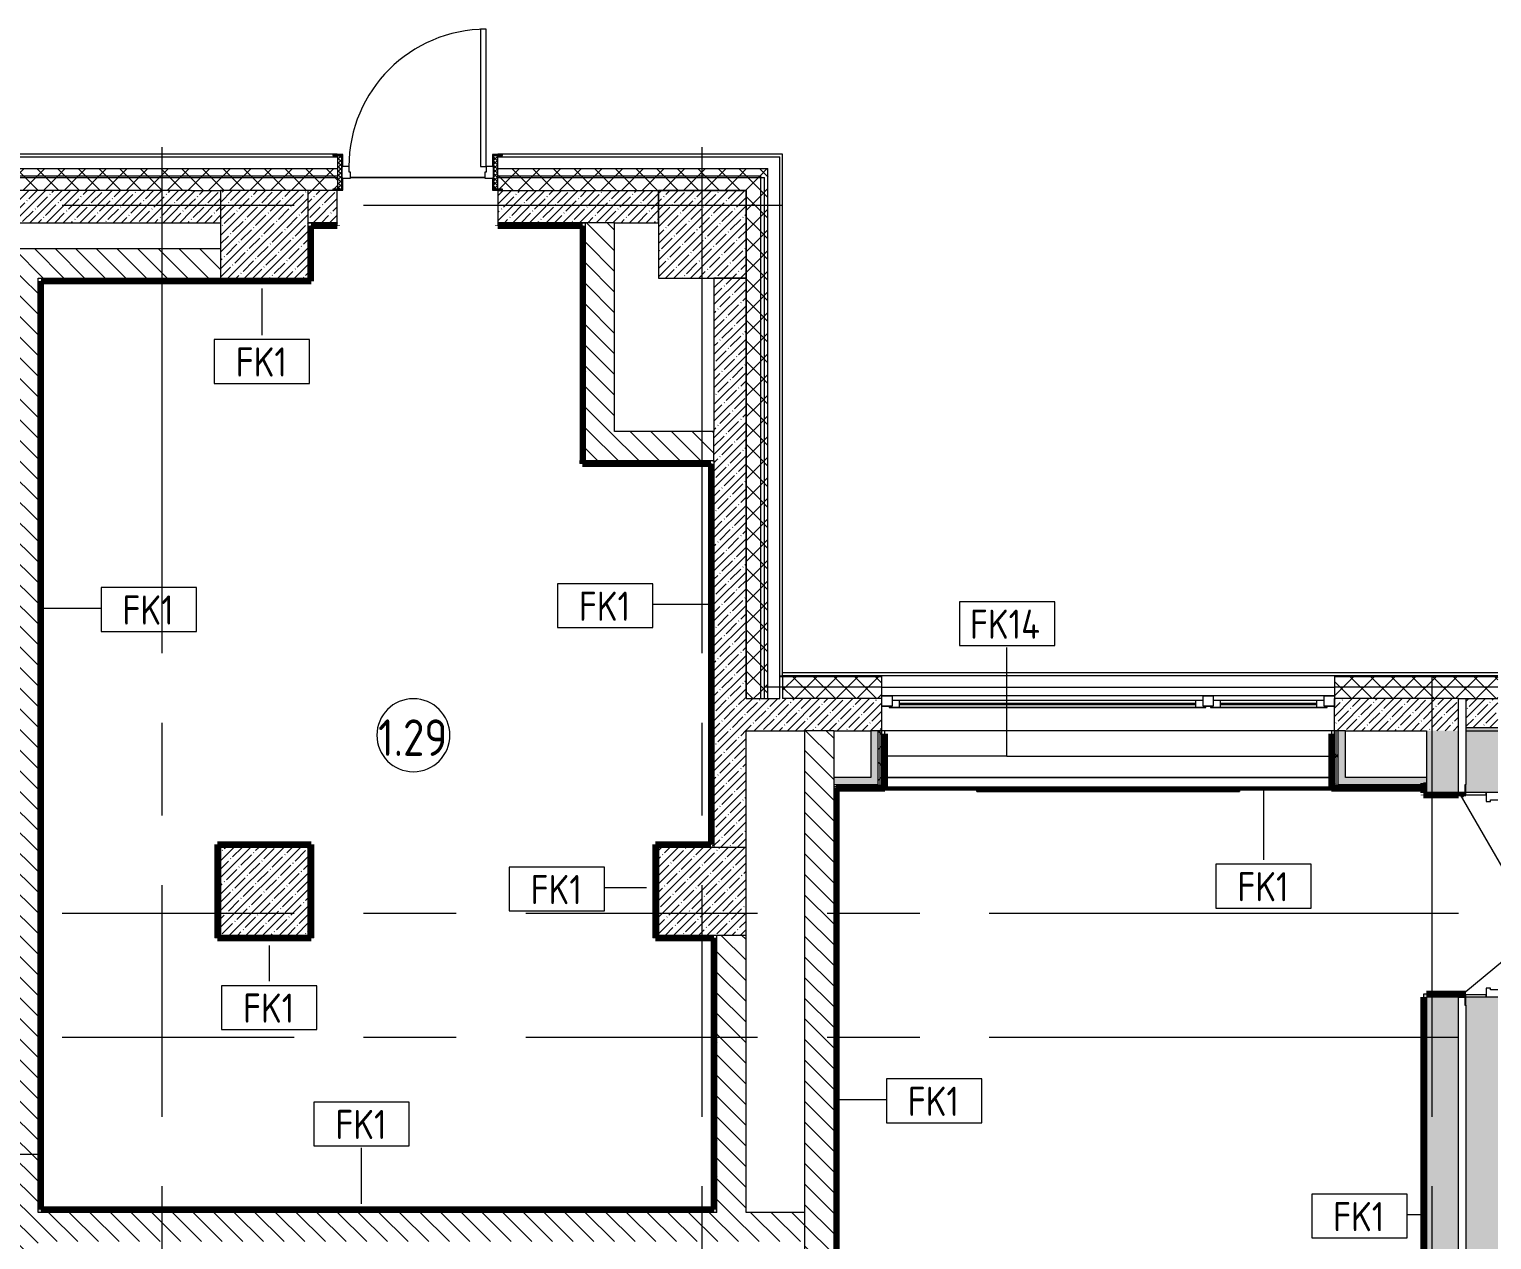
# Model space of a CAD drawing. Header units: millimetres. Extents: x -4060 to 187734, y -8553 to 29000.
# Drawn here: x 28700 to 38717, y 19913 to 28205 of the extents above; entities that cross this region are included whole.
import ezdxf

# ---------------------------------------------------------------- set-up
doc = ezdxf.new("R2010")
doc.units = ezdxf.units.MM
doc.linetypes.add('Осевая', pattern=[3175, 635, -476.25, 1587.5, -476.25])
for name, color, linetype, lineweight in [('A-AREA-IDEN', 7, 'Continuous', 9), ('A-DETL', 7, 'Continuous', 9), ('A-DOOR', 7, 'Continuous', 9), ('A-DOOR-1', 7, 'Continuous', 13), ('A-DOOR-FRAM', 7, 'Continuous', 13), ('A-DOOR-FRAM-1', 7, 'Continuous', 9), ('A-GLAZ', 7, 'Continuous', 9), ('A-GLAZ-1', 7, 'Continuous', 13), ('A-WALL', 7, 'Continuous', 9), ('A-WALL-IDEN', 7, 'Continuous', 9), ('I-WALL', 7, 'Continuous', 9), ('S-COLS', 7, 'Continuous', 9), ('Знаки', 7, 'Continuous', 9), ('Оси', 7, 'Continuous', 9), ('Оси-2', 7, 'Осевая', 9)]:
    doc.layers.add(name, color=color, linetype=linetype, lineweight=lineweight)
for name, color, linetype, lineweight, true_color in [('A-DETL-GENF-3', 1, 'Continuous', 9, 0xff0000), ('A-WALL-1', 7, 'Continuous', 9, 0xc0c0c0), ('A-WALL-3', 7, 'Continuous', 9, 0xff80c0), ('A-WALL-8', 7, 'Continuous', 9, 0xffd2ff), ('G-ANNO-TEXT-1', 7, 'Continuous', 9, 0x3c3c3c), ('I-WALL-17', 7, 'Continuous', 80, 0xffd2ff), ('I-WALL-4', 7, 'Continuous', 9, 0xc0c0c0), ('I-WALL-7', 7, 'Continuous', 80, 0xff80c0), ('I-WALL-8', 7, 'Continuous', 53, 0xff80c0), ('S-WALL-ANLY', 7, 'Continuous', 13, 0x008040), ('S-WALL-ANLY-1', 7, 'Continuous', 5, 0x008040), ('Знаки-1', 7, 'Continuous', 9, 0xdfdfdf), ('Знаки-2', 9, 'Continuous', 9, 0x808080)]:
    doc.layers.add(name, color=color, linetype=linetype, lineweight=lineweight, true_color=true_color)
doc.styles.add('GOST Common', font='GOST_Common.ttf', dxfattribs={"width": 0.9, "height": 200})
doc.styles.add('GOST Common_1', font='GOST_Common.ttf', dxfattribs={"width": 0.9, "height": 250})
pattern_1 = [(45, (0, 0), (-57.02463, 57.02463), []), (45, (57.025, 0), (-57.02463, 57.02463), [100.806, -20.161, 3.353, -16.808])]
pattern_2 = [(135, (0, 0), (-70.71068, -70.71068), [])]
pattern_3 = [(45, (0, 0), (-70.71068, 70.71068), []), (135, (0, 0), (-70.71068, -70.71068), [])]
pattern_4 = [(0, (0, 0), (121.92, 30.48), [10.058, -81.382, 10.058, -81.382, -487.68]), (0, (0, 0), (121.92, 30.48), [-182.88, 10.058, -172.822, 10.058, -81.382, -213.36]), (0, (0, 0), (121.92, 30.48), [-457.2, 10.058, -50.902, 10.058, -142.342]), (120, (45.72, 15.24), (-87.356454, 90.345817), [10.058, -81.382, 10.058, -81.382, -487.68]), (120, (45.72, 15.24), (-87.356454, 90.345817), [-182.88, 10.058, -172.822, 10.058, -81.382, -213.36]), (120, (45.72, 15.24), (-87.356454, 90.345817), [-457.2, 10.058, -50.902, 10.058, -142.342]), (240, (60.96, 76.2), (-34.563546, -120.825817), [10.058, -81.382, 10.058, -81.382, -487.68]), (240, (60.96, 76.2), (-34.563546, -120.825817), [-182.88, 10.058, -172.822, 10.058, -81.382, -213.36]), (240, (60.96, 76.2), (-34.563546, -120.825817), [-457.2, 10.058, -50.902, 10.058, -142.342])]
pattern_5 = [(45, (0, 0), (-106.066, 106.066), []), (135, (0, 0), (-106.066, -106.066), [])]

# ---------------------------------------------------------------- blocks, each defined once
blk = doc.blocks.new('BSC_Колонна _Прямоугольная - 600х600-V23-План отделки стен 1 этажа в осях 1-12')
at = {"layer": 'S-COLS'}
h = blk.add_hatch(dxfattribs=at)
h.set_pattern_fill('FP_39', color=256, style=0, pattern_type=2)
h.set_pattern_definition([(45, (-30310, -26800), (-57.02463, 57.02463), []), (45, (-30252.975, -26800), (-57.02463, 57.02463), [100.806, -20.161, 3.353, -16.808])])
h.paths.add_polyline_path([(-300, -300), (300, -300), (300, 300), (-300, 300), (-300, 80)])
for p, q in [((300, 300), (-300, 300)), ((-300, 300), (-300, -300)), ((300, -300), (300, 300)), ((-300, -300), (300, -300))]:
    blk.add_line(p, q, dxfattribs=at)
blk = doc.blocks.new('110_Дверь_СКБ_2Ст - Д-1 Лестничная клетка EIS60-V38-План отделки стен 1 этажа в осях 1-12')
at = {"layer": 'A-DOOR-FRAM'}
for p, q in [((-688, 110), (-688, 30)), ((-638, 60), (-638, 110)), ((662, 110), (662, 60)), ((712, 30), (712, 110)), ((-688, 30), (-628, 30)), ((-672, 30), (-688, 30)), ((-688, 30), (-688, -110)), ((-672, -110), (-672, 30)), ((-628, 60), (-638, 60)), ((-628, 30), (-628, 60)), ((662, 60), (652, 60)), ((652, 60), (652, 30)), ((652, 30), (712, 30)), ((712, 30), (698, 30)), ((698, 30), (698, -110)), ((712, -110), (712, 30)), ((-688, -110), (-742, -110)), ((-742, -110), (-742, -118)), ((-742, -118), (-688, -118)), ((768, -110), (713, -110)), ((713, -118), (768, -118)), ((768, -118), (768, -110))]:
    blk.add_line(p, q, dxfattribs=at)
blk = doc.blocks.new('120_Окно_СКБ_2Ст - 120_Окно_СКБ_2Ст 3100х2500 _мал_створка слева_-V39-План отделки стен 1 этажа в осях 1-12')
at = {"layer": 'A-GLAZ'}
for p, q in [((1550, -57), (-1550, -57)), ((-1550, -127), (-1500, -127)), ((-1430, -107), (600, -107)), ((600, -117), (-1430, -117)), ((670, -127), (700, -127)), ((770, -107), (1430, -107)), ((1430, -117), (770, -117)), ((1500, -127), (1550, -127))]:
    blk.add_line(p, q, dxfattribs=at)
at = {"layer": 'A-GLAZ-1'}
for p, q in [((-1550, -127), (-1550, -57)), ((-1550, -57), (-1480, -57)), ((-1480, -57), (-1480, -127)), ((650, -87), (-1480, -87)), ((-1480, -87), (-1480, -127)), ((-1430, -137), (-1430, -87)), ((600, -137), (600, -87)), ((650, -127), (650, -57)), ((650, -57), (720, -57)), ((650, -127), (650, -87)), ((720, -57), (720, -127)), ((1480, -87), (720, -87)), ((720, -87), (720, -127)), ((770, -137), (770, -87)), ((1430, -137), (1430, -87)), ((1480, -127), (1480, -57)), ((1480, -57), (1550, -57)), ((1480, -127), (1480, -87)), ((1550, -57), (1550, -127)), ((-1480, -127), (-1550, -127)), ((-1480, -127), (-1500, -127)), ((-1500, -127), (-1500, -137)), ((-1500, -137), (670, -137)), ((670, -137), (-1500, -137)), ((720, -127), (650, -127)), ((670, -127), (650, -127)), ((670, -137), (670, -127)), ((720, -127), (700, -127)), ((700, -127), (700, -137)), ((700, -137), (1500, -137)), ((1500, -137), (700, -137)), ((1550, -127), (1480, -127)), ((1500, -127), (1480, -127)), ((1500, -137), (1500, -127))]:
    blk.add_line(p, q, dxfattribs=at)
blk = doc.blocks.new('110_Дверь_СКБ_1Ст_Наружная - ДН-2д_л__ Дверь из подвала ЛК _900 мм в свету_ 3300 фрамуга метал-22954314-План отделки стен 1 этажа в осях 1-12')
at = {"layer": 'A-DOOR'}
h = blk.add_hatch(dxfattribs=at)
h.set_pattern_fill('FP_56', color=256, style=0, pattern_type=2)
h.set_pattern_definition([(135, (1756.41, 179.685), (-14.14214, -14.14214), []), (225, (1756.41, 179.685), (14.14214, -14.14214), [])])
h.paths.add_polyline_path([(542, -125), (570, -125), (570, 105), (540, 105), (540, -125)])
at = {"layer": 'A-DOOR-FRAM-1'}
h = blk.add_hatch(dxfattribs=at)
h.set_pattern_fill('FP_57', color=256, style=0, pattern_type=2)
h.set_pattern_definition([(45, (-366.384, 179.685), (-14.1421, 14.1421), []), (135, (-366.384, 179.685), (-14.1421, -14.1421), [])])
h.paths.add_polyline_path([(-500, -125), (-500, 105), (-530, 105), (-530, -125)])
at = {"layer": 'A-DOOR'}
for p, q in [((-492, 113), (-562, 113)), ((-562, 113), (-562, 105)), ((-562, 105), (-500, 105)), ((-500, 105), (-500, 30)), ((-492, 30), (-492, 113)), ((601, 113), (532, 113)), ((532, 113), (532, 30)), ((540, 30), (540, 105)), ((540, 105), (601, 105)), ((601, 105), (601, 113)), ((-500, 30), (-492, 30)), ((532, 30), (540, 30)), ((-492, -50), (-500, -50)), ((-500, -50), (-500, -125)), ((-492, -133), (-492, -50)), ((540, -50), (532, -50)), ((532, -50), (532, -133)), ((540, -125), (540, -50)), ((-562, -125), (-562, -133)), ((-500, -125), (-562, -125)), ((-562, -133), (-492, -133)), ((532, -133), (601, -133)), ((601, -125), (540, -125)), ((601, -133), (601, -125))]:
    blk.add_line(p, q, dxfattribs=at)
blk.add_arc((489, 30), 940, 90, 180, dxfattribs=at)
at = {"layer": 'A-DOOR-1'}
for p, q in [((489, 970), (450, 970)), ((450, 970), (450, 30)), ((489, 30), (489, 970)), ((450, 30), (489, 30))]:
    blk.add_line(p, q, dxfattribs=at)
at = {"layer": 'A-DOOR-FRAM'}
for p, q in [((-500, 105), (-530, 105)), ((-530, 105), (-530, -125)), ((-500, -125), (-500, 105)), ((570, 105), (540, 105)), ((540, 105), (540, -125)), ((570, -125), (570, 105)), ((-450, 30), (-500, 30)), ((-500, 30), (-500, -50)), ((-450, -10), (-450, 30)), ((489, 30), (489, -10)), ((540, 30), (489, 30)), ((540, -50), (540, 30)), ((-500, -50), (-440, -50)), ((-440, -10), (-450, -10)), ((-440, -50), (-440, -10)), ((489, -10), (480, -10)), ((480, -10), (480, -50)), ((480, -50), (540, -50)), ((-530, -125), (-500, -125)), ((540, -125), (570, -125))]:
    blk.add_line(p, q, dxfattribs=at)
blk = doc.blocks.new('BSC_Колонна _Прямоугольная - 600х600-V42-План отделки стен 1 этажа в осях 1-12')
at = {"layer": 'S-COLS'}
h = blk.add_hatch(dxfattribs=at)
h.set_pattern_fill('FP_58', color=256, style=0, pattern_type=2)
h.set_pattern_definition([(45, (-33310, -22300), (-57.02463, 57.02463), []), (45, (-33252.975, -22300), (-57.02463, 57.02463), [100.806, -20.161, 3.353, -16.808])])
h.paths.add_polyline_path([(100, -300), (300, -300), (300, 300), (-300, 300), (-300, -300), (80, -300)])
for p, q in [((300, 300), (-300, 300)), ((-300, 300), (-300, -300)), ((300, -300), (300, 300)), ((-300, -300), (300, -300))]:
    blk.add_line(p, q, dxfattribs=at)
blk = doc.blocks.new('BSC_Колонна _Прямоугольная - 600х600-V68-План отделки стен 1 этажа в осях 1-12')
at = {"layer": 'S-COLS'}
h = blk.add_hatch(dxfattribs=at)
h.set_pattern_fill('FP_93', color=256, style=0, pattern_type=2)
h.set_pattern_definition([(45, (-30310, -22300), (-57.02463, 57.02463), []), (45, (-30252.975, -22300), (-57.02463, 57.02463), [100.806, -20.161, 3.353, -16.808])])
h.paths.add_polyline_path([(300, -300), (300, 300), (-300, 300), (-300, -300)])
for p, q in [((300, 300), (-300, 300)), ((-300, 300), (-300, -300)), ((300, -300), (300, 300)), ((-300, -300), (300, -300))]:
    blk.add_line(p, q, dxfattribs=at)
blk = doc.blocks.new('Съемный металлический экран с перфорацией - E1-V82-План отделки стен 1 этажа в осях 1-12')
at = {"layer": 'Знаки'}
h = blk.add_hatch(dxfattribs=at)
h.set_pattern_fill('FP_116', color=256, style=0, pattern_type=2)
h.set_pattern_definition([(0, (-35171.406, -22983), (0, 50.8), [13.612, -74.376]), (60, (-35146.006, -22976.194), (-43.99409, 25.4), [13.612, -74.376]), (120, (-35139.2, -22950.794), (-43.99409, -25.4), [13.612, -74.376]), (30, (-35157.79, -22983), (9e-05, 101.59984), [13.612, -87.988]), (30, (-35183.19, -22939.01), (9e-05, 101.59984), [13.612, -87.988]), (150, (-35171.41, -22983), (-87.98809, -50.79984), [13.612, -87.988]), (150, (-35146.01, -22939.01), (-87.98809, -50.79984), [13.612, -87.988]), (90, (-35139.2, -22964.41), (-87.988, 50.8), [13.612, -87.988]), (90, (-35190, -22964.41), (-87.988, 50.8), [13.612, -87.988])])
h.paths.add_polyline_path([(1122, 0), (1800, 0), (1800, 20), (0, 20), (0, 0)])
at = {"layer": 'Знаки-1'}
for p, q in [((0, 0), (0, 20)), ((0, 20), (1800, 20)), ((1800, 0), (0, 0)), ((1800, 20), (1800, 0))]:
    blk.add_line(p, q, dxfattribs=at)
at = {"layer": 'Знаки-2'}
for p, q in [((1800, 20), (0, 20)), ((0, 20), (0, 0)), ((0, 0), (1800, 0)), ((1800, 0), (1800, 20))]:
    blk.add_line(p, q, dxfattribs=at)
blk = doc.blocks.new('Зашивка приборов отопления11 - Зашивка приборов отопления-33278624-План отделки стен 1 этажа в осях 1-12')
at = {"layer": 'A-WALL-1'}
for p, q in [((37620, 23400), (34560, 23400)), ((34560, 23079), (37620, 23079)), ((37620, 23079), (34560, 23079)), ((34560, 23004), (37620, 23004))]:
    blk.add_line(p, q, dxfattribs=at)
blk = doc.blocks.new('BSC_Колонна _Прямоугольная - 600х600-V91-План отделки стен 1 этажа в осях 1-12')
at = {"layer": 'S-COLS'}
for p, q in [((300, 300), (-300, 300)), ((-300, 300), (-300, -300)), ((300, -300), (300, 300)), ((-300, -300), (300, -300))]:
    blk.add_line(p, q, dxfattribs=at)
blk = doc.blocks.new('М_стена_0001 - Типоразмер_без рамки-25382661-План отделки стен 1 этажа в осях 1-12')
at = {"layer": 'A-WALL-IDEN'}
for p, q in [((3.26, 1.52), (-3.27, 1.52)), ((-3.27, 1.52), (-3.27, -1.48)), ((3.26, -1.48), (3.26, 1.52)), ((-3.27, -1.48), (3.26, -1.48))]:
    blk.add_line(p, q, dxfattribs=at)
blk = doc.blocks.new('Марка_Помещения - Номер-25198446-План отделки стен 1 этажа в осях 1-12')
at = {"layer": 'A-AREA-IDEN'}
for start, end in [(360, 180), (180, 360)]:
    blk.add_arc((0, 0), 2.5, start, end, dxfattribs=at)

msp = doc.modelspace()

# ---------------------------------------------------------------- hatches: boundary and pattern name
at = {"layer": 'A-DETL-GENF-3'}
for points in [[(38525, 22955), (38540, 22955.3), (38540, 22976), (38490, 22975.3), (38490, 22955), (38505, 22955)], [(38490, 21575), (38540, 21575.3), (38539.3, 21596), (38490, 21595.3), (38490, 21575)]]:
    msp.add_hatch(color=256, dxfattribs=at).paths.add_polyline_path(points)
at = {"layer": 'A-WALL'}
h = msp.add_hatch(dxfattribs=at)
h.set_pattern_fill('FP_8', color=256, style=0, pattern_type=2)
h.set_pattern_definition(pattern_3)
h.paths.add_polyline_path([(25865.6, 27200), (30810, 27200), (30810, 27250), (21910, 27250), (21910, 27200), (22725.2, 27200)])
h.paths.add_polyline_path([(33610, 27200), (33760, 27200), (33760, 27250), (31910, 27250), (31910, 27200), (33594.5, 27200)])
h.paths.add_polyline_path([(19610.3, 27200), (20210, 27200), (20210, 27250), (19610.3, 27250)])
h.paths.add_polyline_path([(18710.3, 27200), (18710.3, 27250), (17810.3, 27250), (17810.3, 27200), (18649.2, 27200)])
h.paths.add_polyline_path([(13730, 27200), (15110.3, 27200), (15110.3, 27250), (13730, 27250)])
h.paths.add_polyline_path([(16598.9, 27200), (16910.3, 27200), (16910.3, 27250), (16010.3, 27250), (16010.3, 27200), (16035.3, 27200)])
h = msp.add_hatch(dxfattribs=at)
h.set_pattern_fill('FP_8', color=256, style=0, pattern_type=2)
h.set_pattern_definition(pattern_3)
h.paths.add_polyline_path([(33610.5, 27100), (33710, 27100), (33710, 27200), (31910, 27200), (31910, 27110), (31942, 27110), (31942, 27102), (31910, 27102), (31910, 27100), (33610, 27100)])
h.paths.add_polyline_path([(30778, 27100), (30810, 27100), (30810, 27102), (30778, 27102), (30778, 27110), (30810, 27110), (30810, 27200), (21910, 27200), (21910, 27100), (30610, 27100)])
h.paths.add_polyline_path([(16035.3, 27100), (16910.3, 27100), (16910.3, 27200), (16010.3, 27200), (16010.3, 27100)])
h.paths.add_polyline_path([(19610.3, 27100), (20210, 27100), (20210, 27200), (19610.3, 27200), (19610.3, 27116.6)])
h.paths.add_polyline_path([(14310, 27100), (15110.3, 27100), (15110.3, 27200), (13730, 27200), (13730, 27100)])
h.paths.add_polyline_path([(18649.2, 27100), (18710.3, 27100), (18710.3, 27200), (17810.3, 27200), (17810.3, 27100), (18110.3, 27100)])
h = msp.add_hatch(dxfattribs=at)
h.set_pattern_fill('FP_8', color=256, style=0, pattern_type=2)
h.set_pattern_definition(pattern_3)
h.paths.add_polyline_path([(33760, 23620), (33760, 27200), (33710, 27200), (33710, 23620)])
h = msp.add_hatch(dxfattribs=at)
h.set_pattern_fill('FP_8', color=256, style=0, pattern_type=2)
h.set_pattern_definition(pattern_3)
h.paths.add_polyline_path([(33710, 23620), (33710, 27100), (33610, 27100), (33610.3, 23620)])
h = msp.add_hatch(dxfattribs=at)
h.set_pattern_fill('FP_8', color=256, style=0, pattern_type=2)
h.set_pattern_definition(pattern_3)
h.paths.add_polyline_path([(37640, 23620), (38490, 23620), (38490, 23769.7), (37640, 23769.7), (37640, 23637.7)])
h.paths.add_polyline_path([(34010, 23620), (34540, 23620), (34540, 23769.7), (33860, 23769.7), (33860, 23620)])
h = msp.add_hatch(dxfattribs=at)
h.set_pattern_fill('FP_8', color=256, style=0, pattern_type=2)
h.set_pattern_definition(pattern_3)
h.paths.add_polyline_path([(38490, 23619.7), (38760, 23620), (38760, 23769.7), (38490, 23769.7), (38490, 23620)])
at = {"layer": 'I-WALL'}
h = msp.add_hatch(dxfattribs=at)
h.set_pattern_fill('FP_1', color=256, style=0, pattern_type=2)
h.set_pattern_definition(pattern_1)
h.paths.add_polyline_path([(29810, 26880), (29810, 27100), (26410, 27100), (26410, 26880), (29518.5, 26880)])
h = msp.add_hatch(dxfattribs=at)
h.set_pattern_fill('FP_1', color=256, style=0, pattern_type=2)
h.set_pattern_definition(pattern_1)
h.paths.add_polyline_path([(32509.5, 26880), (33010, 26880), (33010, 27100), (31910, 27100), (31910, 26880)])
h.paths.add_polyline_path([(29810, 26880), (30010, 26880), (30010, 27100), (29810, 27100), (29810, 27075.3)])
h.paths.add_polyline_path([(30610, 26880), (30810, 26880), (30810, 27100), (30610, 27100), (30610, 27056)])
h = msp.add_hatch(dxfattribs=at)
h.set_pattern_fill('FP_106', color=256, style=0, pattern_type=2)
h.set_pattern_definition(pattern_4)
h.paths.add_polyline_path([(30630, 26480), (30630, 26880), (30610, 26880), (30610, 26480)])
h = msp.add_hatch(dxfattribs=at)
h.set_pattern_fill('FP_106', color=256, style=0, pattern_type=2)
h.set_pattern_definition(pattern_4)
h.paths.add_polyline_path([(32476.5, 26860), (32489.5, 26860), (32489.5, 26880), (31910, 26880), (31910, 26860)])
h.paths.add_polyline_path([(30810, 26860), (30810, 26880), (30630, 26880), (30630, 26860), (30643, 26860)])
h = msp.add_hatch(dxfattribs=at)
h.set_pattern_fill('FP_106', color=256, style=0, pattern_type=2)
h.set_pattern_definition(pattern_4)
h.paths.add_polyline_path([(32509.5, 25250), (32509.5, 26880), (32489.5, 26880), (32489.5, 25250)])
h = msp.add_hatch(dxfattribs=at)
h.set_pattern_fill('FP_20', color=256, style=0, pattern_type=2)
h.set_pattern_definition(pattern_2)
h.paths.add_polyline_path([(32709.5, 25450), (32709.5, 26880), (32509.5, 26880), (32509.5, 25450)])
h = msp.add_hatch(dxfattribs=at)
h.set_pattern_fill('FP_20', color=256, style=0, pattern_type=2)
h.set_pattern_definition(pattern_2)
h.paths.add_polyline_path([(28560, 26500), (30010, 26500), (30010, 26700), (26410, 26700), (26410, 26500), (28159.8, 26500)])
h = msp.add_hatch(dxfattribs=at)
h.set_pattern_fill('FP_20', color=256, style=0, pattern_type=2)
h.set_pattern_definition(pattern_2)
h.paths.add_polyline_path([(28760, 15200), (28760, 26500), (28560, 26500), (28560, 15200)])
h = msp.add_hatch(dxfattribs=at)
h.set_pattern_fill('FP_106', color=256, style=0, pattern_type=2)
h.set_pattern_definition(pattern_4)
h.paths.add_polyline_path([(28760, 26480), (30610, 26480), (30610, 26500), (28760, 26500), (28760, 26481.4)])
h = msp.add_hatch(dxfattribs=at)
h.set_pattern_fill('FP_106', color=256, style=0, pattern_type=2)
h.set_pattern_definition(pattern_4)
h.paths.add_polyline_path([(28768.5, 20100), (28780, 20100), (28780, 26480), (28760, 26480), (28760, 20100)])
h = msp.add_hatch(dxfattribs=at)
h.set_pattern_fill('FP_1', color=256, style=0, pattern_type=2)
h.set_pattern_definition(pattern_1)
h.paths.add_polyline_path([(33594.5, 22600), (33610, 22600), (33610, 26500), (33390, 26500), (33390, 22600)])
h = msp.add_hatch(dxfattribs=at)
h.set_pattern_fill('FP_20', color=256, style=0, pattern_type=2)
h.set_pattern_definition(pattern_2)
h.paths.add_polyline_path([(33390, 25250), (33390, 25450), (32509.5, 25450), (32509.5, 25250)])
h = msp.add_hatch(dxfattribs=at)
h.set_pattern_fill('FP_106', color=256, style=0, pattern_type=2)
h.set_pattern_definition(pattern_4)
h.paths.add_polyline_path([(33369, 25230), (33370, 25230), (33369, 25250), (32489.5, 25250), (32489.5, 25230), (33010, 25230)])
h = msp.add_hatch(dxfattribs=at)
h.set_pattern_fill('FP_106', color=256, style=0, pattern_type=2)
h.set_pattern_definition(pattern_4)
h.paths.add_polyline_path([(33390, 22620), (33390, 25250), (33370, 25250), (33370, 22620)])
h = msp.add_hatch(dxfattribs=at)
h.set_pattern_fill('FP_1', color=256, style=0, pattern_type=2)
h.set_pattern_definition(pattern_1)
h.paths.add_polyline_path([(38490, 23400), (38490, 23620), (37640, 23619.7), (37640, 23400), (38270, 23400)])
h.paths.add_polyline_path([(33610, 23400), (34540, 23400), (34540, 23620), (33610, 23619.7)])
h = msp.add_hatch(dxfattribs=at)
h.set_pattern_fill('FP_1', color=256, style=0, pattern_type=2)
h.set_pattern_definition(pattern_1)
h.paths.add_polyline_path([(38760, 23420.3), (38760, 23620), (38540, 23619.7), (38540, 23420.3)])
h = msp.add_hatch(dxfattribs=at)
h.set_pattern_fill('FP_20', color=256, style=0, pattern_type=2)
h.set_pattern_definition(pattern_2)
h.paths.add_polyline_path([(34010, 17850), (34210, 17850), (34210, 18650), (34010, 18650), (34010, 18250)])
h.paths.add_polyline_path([(34210, 19750), (34210, 23400), (34010, 23400), (34010, 19750)])
for points in [[(34515, 23079), (34515, 23400), (34465, 23400), (34465, 23079)], [(37665, 23029), (37715, 23029), (37715, 23400), (37665, 23400), (37665, 23079)], [(34210, 23029), (34515, 23029), (34515, 23079), (34210, 23079)], [(38270, 23029), (38270, 23079), (37715, 23079), (37715, 23029)]]:
    msp.add_hatch(color=256, dxfattribs=at).paths.add_polyline_path(points)
h = msp.add_hatch(dxfattribs=at)
h.set_pattern_fill('FP_108', color=256, style=0, pattern_type=2)
h.set_pattern_definition(pattern_5)
h.paths.add_polyline_path([(34527.5, 23029), (34527.5, 23400), (34515, 23400), (34515, 23029)])
h = msp.add_hatch(dxfattribs=at)
h.set_pattern_fill('FP_108', color=256, style=0, pattern_type=2)
h.set_pattern_definition(pattern_5)
h.paths.add_polyline_path([(34527.5, 23024), (34540, 23024), (34540, 23400), (34527.5, 23400), (34527.5, 23029)])
h = msp.add_hatch(dxfattribs=at)
h.set_pattern_fill('FP_106', color=256, style=0, pattern_type=2)
h.set_pattern_definition(pattern_4)
h.paths.add_polyline_path([(34560, 23024), (34560, 23400), (34540, 23400), (34540, 23024)])
h = msp.add_hatch(dxfattribs=at)
h.set_pattern_fill('FP_106', color=256, style=0, pattern_type=2)
h.set_pattern_definition(pattern_4)
h.paths.add_polyline_path([(37640, 23024), (37640, 23400), (37620, 23400), (37620, 23024)])
h = msp.add_hatch(dxfattribs=at)
h.set_pattern_fill('FP_108', color=256, style=0, pattern_type=2)
h.set_pattern_definition(pattern_5)
h.paths.add_polyline_path([(37652.3, 23024), (37652.5, 23024), (37652.5, 23400), (37640, 23400), (37640, 23024)])
h = msp.add_hatch(dxfattribs=at)
h.set_pattern_fill('FP_108', color=256, style=0, pattern_type=2)
h.set_pattern_definition(pattern_5)
h.paths.add_polyline_path([(37665, 23024), (37665, 23400), (37652.5, 23400), (37652.5, 23024), (37660, 23024)])
h = msp.add_hatch(dxfattribs=at)
h.set_pattern_fill('FP_1', color=256, style=0, pattern_type=2)
h.set_pattern_definition(pattern_1)
h.paths.add_polyline_path([(38490, 15200), (38490, 21575.3), (38270, 21575.3), (38270, 15200)])
h.paths.add_polyline_path([(38490, 22975.3), (38490, 23400), (38270, 23400), (38270, 22975.3)])
h = msp.add_hatch(dxfattribs=at)
h.set_pattern_fill('FP_1', color=256, style=0, pattern_type=2)
h.set_pattern_definition(pattern_1)
h.paths.add_polyline_path([(38760, 10450), (38760, 11459.9), (38540, 11569.9), (38540, 10450)])
h.paths.add_polyline_path([(38540, 11649.9), (38760, 11759.9), (38760, 12125), (38540, 12125), (38540, 11909.9)])
h.paths.add_polyline_path([(38760, 13525), (38760, 21575.3), (38540, 21575), (38540, 13525)])
h.paths.add_polyline_path([(38710, 22975.3), (38760, 22975.3), (38760, 23420.3), (38540, 23420.3), (38540, 22975.3), (38680, 22975.3)])
h = msp.add_hatch(dxfattribs=at)
h.set_pattern_fill('FP_108', color=256, style=0, pattern_type=2)
h.set_pattern_definition(pattern_5)
h.paths.add_polyline_path([(34230, 23016.5), (34230, 23024), (34527.5, 23024), (34527.5, 23029), (34210, 23029), (34210, 23016.5)])
h = msp.add_hatch(dxfattribs=at)
h.set_pattern_fill('FP_108', color=256, style=0, pattern_type=2)
h.set_pattern_definition(pattern_5)
h.paths.add_polyline_path([(34230, 23004), (34230, 23016.5), (34210, 23016.5), (34210, 23004)])
h = msp.add_hatch(dxfattribs=at)
h.set_pattern_fill('FP_106', color=256, style=0, pattern_type=2)
h.set_pattern_definition(pattern_4)
h.paths.add_polyline_path([(34210, 13760), (34230, 13760), (34230, 18650), (34218, 18650), (34218, 18620), (34210, 18620), (34210, 13780)])
h.paths.add_polyline_path([(34230, 19750), (34230, 23004), (34210, 23004), (34210.2, 19780), (34218, 19780), (34218, 19750)])
h = msp.add_hatch(dxfattribs=at)
h.set_pattern_fill('FP_106', color=256, style=0, pattern_type=2)
h.set_pattern_definition(pattern_4)
h.paths.add_polyline_path([(34540, 23004), (34560, 23004), (34560, 23024), (34230, 23024), (34230, 23004), (34515, 23004)])
h = msp.add_hatch(dxfattribs=at)
h.set_pattern_fill('FP_106', color=256, style=0, pattern_type=2)
h.set_pattern_definition(pattern_4)
h.paths.add_polyline_path([(37715, 23004), (38250, 23004), (38250, 23024), (37620, 23024), (37620, 23004), (37670.5, 23004)])
h = msp.add_hatch(dxfattribs=at)
h.set_pattern_fill('FP_108', color=256, style=0, pattern_type=2)
h.set_pattern_definition(pattern_5)
h.paths.add_polyline_path([(38270, 23016.5), (38270, 23029), (37665, 23029), (37665.2, 23024), (38250, 23024), (38250, 23016.5)])
h = msp.add_hatch(dxfattribs=at)
h.set_pattern_fill('FP_108', color=256, style=0, pattern_type=2)
h.set_pattern_definition(pattern_5)
h.paths.add_polyline_path([(38270, 23004), (38270, 23016.5), (38250, 23016), (38250, 23004)])
h = msp.add_hatch(dxfattribs=at)
h.set_pattern_fill('FP_106', color=256, style=0, pattern_type=2)
h.set_pattern_definition(pattern_4)
h.paths.add_polyline_path([(29990, 22600), (30610, 22600), (30610, 22620), (29990, 22620)])
h = msp.add_hatch(dxfattribs=at)
h.set_pattern_fill('FP_106', color=256, style=0, pattern_type=2)
h.set_pattern_definition(pattern_4)
h.paths.add_polyline_path([(30010, 21980), (30010, 22600), (29990, 22600), (29990, 21980)])
h = msp.add_hatch(dxfattribs=at)
h.set_pattern_fill('FP_106', color=256, style=0, pattern_type=2)
h.set_pattern_definition(pattern_4)
h.paths.add_polyline_path([(30630, 22000), (30630, 22620), (30610, 22620), (30610, 22000)])
h = msp.add_hatch(dxfattribs=at)
h.set_pattern_fill('FP_106', color=256, style=0, pattern_type=2)
h.set_pattern_definition(pattern_4)
h.paths.add_polyline_path([(33010, 22000), (33010, 22620), (32990, 22620), (32990, 22000)])
h = msp.add_hatch(dxfattribs=at)
h.set_pattern_fill('FP_106', color=256, style=0, pattern_type=2)
h.set_pattern_definition(pattern_4)
h.paths.add_polyline_path([(33010, 22600), (33390, 22600), (33390, 22620), (33010, 22620)])
h = msp.add_hatch(dxfattribs=at)
h.set_pattern_fill('FP_106', color=256, style=0, pattern_type=2)
h.set_pattern_definition(pattern_4)
h.paths.add_polyline_path([(30630, 21980), (30630, 22000), (30010, 22000), (30010, 21980), (30610, 21980)])
h = msp.add_hatch(dxfattribs=at)
h.set_pattern_fill('FP_106', color=256, style=0, pattern_type=2)
h.set_pattern_definition(pattern_4)
h.paths.add_polyline_path([(33389, 21980), (33390, 21980), (33389, 22000), (32990, 22000), (32990, 21980), (33010, 21980)])
h = msp.add_hatch(dxfattribs=at)
h.set_pattern_fill('FP_106', color=256, style=0, pattern_type=2)
h.set_pattern_definition(pattern_4)
h.paths.add_polyline_path([(33410, 20120), (33410, 22000), (33390, 22000), (33390, 20120)])
h = msp.add_hatch(dxfattribs=at)
h.set_pattern_fill('FP_20', color=256, style=0, pattern_type=2)
h.set_pattern_definition(pattern_2)
h.paths.add_polyline_path([(33594.5, 20100), (33610, 20100), (33610, 22000), (33410, 22000), (33410, 20100)])
h = msp.add_hatch(dxfattribs=at)
h.set_pattern_fill('FP_106', color=256, style=0, pattern_type=2)
h.set_pattern_definition(pattern_4)
h.paths.add_polyline_path([(38270, 11220), (38269.3, 12070), (38262, 12070), (38262, 12100), (38250, 12100), (38250, 11220)])
h.paths.add_polyline_path([(38250, 13550), (38262, 13550), (38262, 13580), (38270, 13580), (38270, 21595.3), (38250, 21595.3), (38250, 15200)])
h = msp.add_hatch(dxfattribs=at)
h.set_pattern_fill('FP_106', color=256, style=0, pattern_type=2)
h.set_pattern_definition(pattern_4)
h.paths.add_polyline_path([(38270, 21575.3), (38490, 21575.3), (38490, 21595.3), (38270, 21595.3)])
h = msp.add_hatch(dxfattribs=at)
h.set_pattern_fill('FP_20', color=256, style=0, pattern_type=2)
h.set_pattern_definition(pattern_2)
h.paths.add_polyline_path([(33594.5, 19900), (34010, 19900), (34010, 20100), (28760, 20100), (28760, 19900), (30877.1, 19900)])
h = msp.add_hatch(dxfattribs=at)
h.set_pattern_fill('FP_106', color=256, style=0, pattern_type=2)
h.set_pattern_definition(pattern_4)
h.paths.add_polyline_path([(33410, 20100), (33410, 20120), (28780, 20120), (28780, 20100), (30877.1, 20100)])
at = {"layer": 'S-COLS'}
h = msp.add_hatch(dxfattribs=at)
h.set_pattern_fill('FP_1', color=256, style=0, pattern_type=2)
h.set_pattern_definition(pattern_1)
h.paths.add_polyline_path([(33010, 26500), (33610, 26500), (33610, 27100), (33010, 27100)])

# ---------------------------------------------------------------- linework, layer by layer
at = {"layer": 'A-DETL'}
for p, q in [((38540, 22976), (38490, 22976)), ((38490, 22976), (38490, 22955)), ((38490, 22955), (38540, 22955)), ((38540, 22955), (38540, 22976)), ((38540, 21596), (38490, 21596)), ((38490, 21596), (38490, 21575)), ((38490, 21575), (38540, 21575)), ((38540, 21575), (38540, 21596)), ((21890, 20500), (28781, 20500))]:
    msp.add_line(p, q, dxfattribs=at)
at = {"layer": 'A-WALL'}
for p, q in [((21910, 27330), (30810, 27330)), ((21910, 27250), (30810, 27250)), ((31910, 27330), (33840, 27330)), ((31910, 27250), (33760, 27250)), ((33760, 23620), (33760, 27250)), ((33840, 23620), (33840, 27330)), ((21910, 27200), (30810, 27200)), ((31910, 27200), (33710, 27200)), ((33710, 23620), (33710, 27200)), ((29810, 27100), (30010, 27100)), ((30810, 27100), (30610, 27100)), ((31910, 27100), (33610, 27100)), ((30630, 26859), (30630, 26860)), ((30630, 26860), (30810, 26860)), ((31910, 26860), (32489.5, 26860)), ((32489.5, 26860), (32489.5, 25250)), ((32709.5, 26880), (32509.5, 26880)), ((28780, 26480), (30610, 26480)), ((28780, 26479), (28780, 26480)), ((33390, 25250), (33390, 25450)), ((33369, 25230), (33370, 25230)), ((34540, 23772.7), (33840, 23772.7)), ((34540, 23769.7), (33840, 23769.7)), ((33860, 23769.7), (33860, 23620)), ((38760, 23772.7), (37640, 23772.7)), ((38760, 23769.7), (37640, 23769.7)), ((33610, 23620), (33840, 23620)), ((34540, 23620), (33860, 23620)), ((38490, 23620), (37640, 23620)), ((38490, 23619.7), (38490, 23620)), ((38540, 23619.7), (38540, 23620)), ((38540, 23620), (38760, 23620)), ((34210, 23400), (34010, 23400)), ((34540, 23400), (34465, 23400)), ((34515, 23029), (34515, 23400)), ((34527.5, 23016.5), (34527.5, 23400)), ((37715, 23400), (37640, 23400)), ((37652.5, 23016.5), (37652.5, 23400)), ((37665, 23029), (37665, 23400)), ((34515, 23029), (34210, 23029)), ((34527.5, 23016.5), (34210, 23016.5)), ((38270, 23016.5), (37652.5, 23016.5)), ((38270, 23029), (37665, 23029)), ((33370, 22620), (33010, 22620)), ((33370, 22621), (33370, 22620)), ((38490, 21595.3), (38270, 21595.3)), ((33390, 20121), (33390, 20120))]:
    msp.add_line(p, q, dxfattribs=at)
at = {"layer": 'A-WALL-1'}
for p, q in [((30810, 27350), (21910, 27350)), ((30810, 27348), (30810, 27350)), ((33860, 27350), (31910, 27350)), ((31910, 27350), (31910, 27348)), ((33860, 23772.7), (33860, 27350)), ((30810, 27100), (30810, 27102)), ((31910, 27102), (31910, 27100)), ((33610, 27100), (33610, 23620)), ((33859.9, 23799.7), (38760, 23799.7)), ((33860, 23777.7), (38760, 23777.7)), ((34540, 23620), (34540, 23777.7)), ((37640, 23777.7), (37640, 23620)), ((38490, 23619.7), (38540, 23619.7)), ((38505, 22955), (38505, 22949.3)), ((38505, 22949.3), (38525, 22949.3)), ((38525, 22949.3), (38525, 22955)), ((38525, 21606.3), (38505, 21606.3)), ((38505, 21606.3), (38505, 21596)), ((38525, 21596), (38525, 21606.3))]:
    msp.add_line(p, q, dxfattribs=at)
at = {"layer": 'A-WALL-3'}
for p, q in [((30630, 26859), (30630, 26480)), ((28780, 26479), (28780, 20120)), ((33369, 25230), (32489.5, 25230)), ((33370, 22621), (33370, 25230)), ((34540, 23004), (34210, 23004)), ((34230, 23004), (34230, 23003)), ((33390, 21980), (33389, 21980)), ((33390, 20121), (33390, 21980)), ((28780, 20120), (28781, 20120))]:
    msp.add_line(p, q, dxfattribs=at)
at = {"layer": 'A-WALL-8'}
for p, q in [((34560, 23004), (34561, 23004)), ((37619.5, 23004), (37620, 23004))]:
    msp.add_line(p, q, dxfattribs=at)
at = {"layer": 'A-WALL-IDEN'}
for p, q in [((30293.7, 26429.7), (30293.7, 26109.8)), ((33354.6, 24264.7), (32970.7, 24264.7)), ((28780.5, 24238.8), (29191.4, 24238.8)), ((35396.9, 23222.8), (35396.9, 23969.8)), ((35396.9, 23226.6), (35396.9, 23969.8)), ((34570.5, 23226.6), (35396.9, 23226.6)), ((37619.5, 23222.8), (35396.9, 23222.8)), ((37154.6, 23004.3), (37154.6, 22515.5)), ((32928, 22323.7), (32640, 22323.7)), ((30343.8, 21929.1), (30343.8, 21683.8)), ((34239.8, 20873.2), (34570.4, 20873.2)), ((30976.3, 20158.7), (30976.3, 20542.6)), ((38249.5, 20083.6), (38137, 20083.6))]:
    msp.add_line(p, q, dxfattribs=at)
at = {"layer": 'G-ANNO-TEXT-1'}
for p in [(38498.4, 22966.2), (38526.2, 21602.8)]:
    msp.add_line(p, (39038.5, 22028.4), dxfattribs=at)
at = {"layer": 'I-WALL-17'}
for p, q in [((34561, 23379.5), (34560, 23379.5)), ((34560, 23379.5), (34560, 23004)), ((34561, 23003), (34561, 23379.5)), ((37620, 23379.5), (37619, 23379.5)), ((37619, 23379.5), (37619, 23003)), ((37620, 23004), (37620, 23379.5))]:
    msp.add_line(p, q, dxfattribs=at)
at = {"layer": 'I-WALL-4'}
for p, q in [((29810, 27100), (26410, 27100)), ((30810, 26880), (30810, 27100)), ((31910, 27100), (31910, 26880)), ((33010, 26880), (33010, 27100)), ((26410, 26880), (30010, 26880)), ((30610, 26880), (30810, 26880)), ((30810, 26880), (30610, 26880)), ((30810, 26860), (30810, 26880)), ((31910, 26880), (32509.5, 26880)), ((32509.5, 26880), (31910, 26880)), ((31910, 26880), (31910, 26860)), ((32509.5, 25250), (32509.5, 26880)), ((32709.5, 26880), (33010, 26880)), ((32709.5, 25450), (32709.5, 26880)), ((30010, 26700), (26410, 26700)), ((28760, 20100), (28760, 26500)), ((28760, 26500), (30010, 26500)), ((33390, 26500), (33390, 25450)), ((33610, 26500), (33390, 26500)), ((33610, 23620), (33610, 26500)), ((33390, 25450), (32709.5, 25450)), ((32509.5, 25250), (33390, 25250)), ((33390, 25250), (33390, 22600)), ((34540, 23004), (34540, 23620)), ((37640, 23004), (37640, 23620)), ((38490, 22976), (38490, 23619.7)), ((38540, 23619.7), (38540, 23030.3)), ((33610, 22600), (33610, 23400)), ((33610, 23400), (34010, 23400)), ((34010, 23400), (34010, 19780)), ((34210, 23400), (34465, 23400)), ((34210, 23400), (34210, 19780)), ((34465, 23400), (34465, 23079)), ((37640, 23400), (34540, 23400)), ((34560, 23379.5), (34560, 23400)), ((37620, 23400), (37620, 23379.5)), ((37715, 23400), (38270, 23400)), ((37715, 23079), (37715, 23400)), ((38270, 23400), (38270, 22975.3)), ((38760, 23420.3), (38540, 23420.3)), ((38540, 23400), (38760, 23400)), ((34465, 23079), (34210, 23079)), ((38270, 23079), (37715, 23079)), ((38270, 23041.5), (38250, 23041.5)), ((34540, 23024), (34230, 23024)), ((34230, 23024), (34230, 23004)), ((38250, 23024), (37640, 23024)), ((38249, 23004), (38270, 23004)), ((38270, 22975.3), (38490, 22975.3)), ((33410, 20100), (33410, 22000)), ((33610, 20100), (33610, 22000)), ((38270, 21595.3), (38250, 21595.3)), ((38250, 21595.3), (38250, 21575.3)), ((38490, 21575.3), (38270, 21575.3)), ((38270, 21575.3), (38270, 13580)), ((38490, 13580), (38490, 21575)), ((38540, 21520.3), (38540, 13526)), ((33410, 20100), (28760, 20100)), ((34010, 20100), (33610, 20100))]:
    msp.add_line(p, q, dxfattribs=at)
at = {"layer": 'I-WALL-7'}
for p, q in [((30631, 26859), (30810, 26859)), ((30631, 26479), (30631, 26859)), ((30810, 26859), (30810, 26860)), ((31910, 26860), (31910, 26859)), ((31910, 26859), (32488.5, 26859)), ((32488.5, 26859), (32488.5, 25229)), ((28781, 26479), (30631, 26479)), ((28781, 20120), (28781, 26479)), ((30630, 26480), (30610, 26480)), ((32489.5, 25230), (32489.5, 25250)), ((32488.5, 25229), (33369, 25229)), ((33369, 25229), (33369, 22621)), ((38250, 23041.5), (38249, 23041.5)), ((38249, 23041.5), (38249, 23004)), ((38250, 22975.3), (38250, 23041.5)), ((34230, 23003), (34230, 19750)), ((34231, 19750), (34231, 23003)), ((34231, 23003), (34561, 23003)), ((34560, 23004), (34540, 23004)), ((37619, 23003), (38249, 23003)), ((38249, 23004), (37620, 23004)), ((38249, 23003), (38249, 22975.3)), ((38249, 22975.3), (38250, 22975.3)), ((38490, 22960.3), (38250, 22960.3)), ((38250, 22960.3), (38250, 22959.3)), ((38250, 22959.3), (38490, 22959.3)), ((30631, 22621), (29989, 22621)), ((29989, 22621), (29989, 21979)), ((29990, 22620), (30630, 22620)), ((29990, 21980), (29990, 22620)), ((30630, 22620), (30630, 21980)), ((30631, 21979), (30631, 22621)), ((32989, 22621), (32989, 21979)), ((33369, 22621), (32989, 22621)), ((32990, 21980), (32990, 22620)), ((32990, 22620), (33010, 22620)), ((29989, 21979), (30631, 21979)), ((30630, 21980), (29990, 21980)), ((32989, 21979), (33389, 21979)), ((33389, 21980), (32990, 21980)), ((33389, 20121), (33389, 21980)), ((38250, 21575.3), (38249, 21575.3)), ((38249, 21575.3), (38249, 13525)), ((38250, 13525), (38250, 21575.3)), ((38540, 21596.3), (38270, 21596.3)), ((38270, 21596.3), (38270, 21595.3)), ((33389, 20121), (28781, 20121)), ((28781, 20120), (33390, 20120))]:
    msp.add_line(p, q, dxfattribs=at)
at = {"layer": 'I-WALL-8'}
for p, q in [((34561, 23004), (37619.5, 23004)), ((37619, 23003), (34561, 23003)), ((37619.5, 23004), (37619.5, 23003))]:
    msp.add_line(p, q, dxfattribs=at)
at = {"layer": 'S-COLS'}
for p, q in [((33610, 27100), (33010, 27100)), ((33010, 27100), (33010, 26500)), ((33610, 26500), (33610, 27100)), ((33010, 26500), (33610, 26500))]:
    msp.add_line(p, q, dxfattribs=at)
at = {"layer": 'S-WALL-ANLY'}
for p, q in [((30900, 27190), (31820, 27190)), ((31820, 27190), (30900, 27190)), ((33860, 23698.7), (33840, 23698.7)), ((33860, 23698.7), (33840, 23698.7)), ((34540, 23698.7), (37640, 23698.7))]:
    msp.add_line(p, q, dxfattribs=at)
at = {"layer": 'S-WALL-ANLY-1'}
for p, q in [((21910, 27190), (30810, 27190)), ((31910, 27190), (33735, 27190)), ((33735, 23620), (33735, 27190)), ((34540, 23698.7), (33735, 23698.7)), ((38505, 23698.7), (37640, 23698.7)), ((38760, 23698.7), (38490, 23698.7))]:
    msp.add_line(p, q, dxfattribs=at)
at = {"layer": 'Оси'}
for p, q in [((29610, 24898.1), (29610, 27398.1)), ((33310, 24898.1), (33310, 27398.1)), ((31360, 27000), (33860, 27000)), ((38310, 21277.7), (38310, 23777.7)), ((35990, 22150), (38490, 22150)), ((35990, 21300), (38490, 21300))]:
    msp.add_line(p, q, dxfattribs=at)
at = {"layer": 'Оси-2'}
for p, q in [((-760.2, 27000), (31360, 27000)), ((29610, 593.7), (29610, 24898.1)), ((33310, 593.7), (33310, 24898.1)), ((-760.2, 22150), (35990, 22150)), ((-760.2, 21300), (35990, 21300)), ((38310, 593.7), (38310, 21277.7))]:
    msp.add_line(p, q, dxfattribs=at)

# ---------------------------------------------------------------- block references
at = {"layer": 'A-AREA-IDEN', "xscale": 99.99999999999993, "yscale": 99.99999999999993, "zscale": 99.99999999999993}
msp.add_blockref('Марка_Помещения - Номер-25198446-План отделки стен 1 этажа в осях 1-12', (31331.2, 23368.9), dxfattribs=at)
at = {"layer": 'A-DOOR'}
msp.add_blockref('110_Дверь_СКБ_1Ст_Наружная - ДН-2д_л__ Дверь из подвала ЛК _900 мм в свету_ 3300 фрамуга метал-22954314-План отделки стен 1 этажа в осях 1-12', (31340.5, 27235), dxfattribs=at)
at = {"layer": 'A-DOOR', "rotation": 269.9999999999999}
msp.add_blockref('110_Дверь_СКБ_2Ст - Д-1 Лестничная клетка EIS60-V38-План отделки стен 1 этажа в осях 1-12', (38650, 22287.8), dxfattribs=at)
at = {"layer": 'A-GLAZ'}
msp.add_blockref('120_Окно_СКБ_2Ст - 120_Окно_СКБ_2Ст 3100х2500 _мал_створка слева_-V39-План отделки стен 1 этажа в осях 1-12', (36090, 23694.7), dxfattribs=at)
at = {"layer": 'A-WALL-1'}
msp.add_blockref('Зашивка приборов отопления11 - Зашивка приборов отопления-33278624-План отделки стен 1 этажа в осях 1-12', (0, 0), dxfattribs=at)
at = {"layer": 'A-WALL-IDEN', "xscale": 99.99999999999993, "yscale": 99.99999999999993, "zscale": 99.99999999999993}
for p in [(30294.5, 25927.3), (29518.8, 24228.3), (32644.9, 24254.3), (35397.7, 24131.4), (32314.3, 22313.2), (37155.3, 22333), (30344.6, 21501.3), (34897.8, 20862.8), (30977.1, 20704.2), (37811.2, 20073.2)]:
    msp.add_blockref('М_стена_0001 - Типоразмер_без рамки-25382661-План отделки стен 1 этажа в осях 1-12', p, dxfattribs=at)
at = {"layer": 'S-COLS'}
for name, p in [('BSC_Колонна _Прямоугольная - 600х600-V23-План отделки стен 1 этажа в осях 1-12', (30310, 26800)), ('BSC_Колонна _Прямоугольная - 600х600-V68-План отделки стен 1 этажа в осях 1-12', (30310, 22300)), ('BSC_Колонна _Прямоугольная - 600х600-V91-План отделки стен 1 этажа в осях 1-12', (30310, 22300)), ('BSC_Колонна _Прямоугольная - 600х600-V42-План отделки стен 1 этажа в осях 1-12', (33310, 22300))]:
    msp.add_blockref(name, p, dxfattribs=at)
at = {"layer": 'Знаки-1'}
msp.add_blockref('Съемный металлический экран с перфорацией - E1-V82-План отделки стен 1 этажа в осях 1-12', (35190, 22983), dxfattribs=at)

# ---------------------------------------------------------------- texts
at = {"layer": 'A-AREA-IDEN', "insert": (31089.3, 23477.4), "char_height": 250, "width": 606.076, "attachment_point": 1, "style": 'GOST Common_1'}
msp.add_mtext('1.29', dxfattribs=at)
at = {"layer": 'A-WALL-IDEN', "char_height": 200, "attachment_point": 1, "style": 'GOST Common'}
for s, insert, width in [('FK1', (30114.3, 26025.4), 447.342), ('FK1', (32464.6, 24352.3), 447.342), ('FK1', (29338.5, 24326.3), 447.342), ('FK14', (35143.2, 24229.4), 627.721), ('FK1', (32134, 22411.3), 447.342), ('FK1', (36975.1, 22431.1), 447.342), ('FK1', (30164.4, 21599.4), 447.342), ('FK1', (34717.5, 20960.8), 447.342), ('FK1', (30796.8, 20802.2), 447.342), ('FK1', (37631, 20171.2), 447.342)]:
    msp.add_mtext(s, dxfattribs=dict(at, insert=insert, width=width))

doc.saveas('drawing.dxf')
